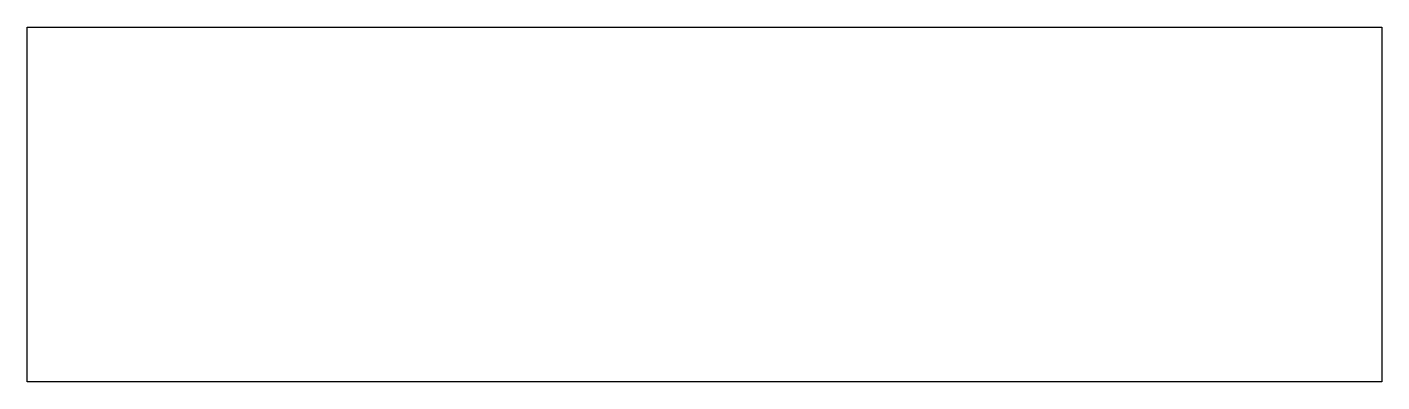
# Model space of a CAD drawing. Extents: x -219 to 0, y -36 to 21.
import ezdxf

# ---------------------------------------------------------------- set-up
doc = ezdxf.new("R2010")
doc.units = 0

msp = doc.modelspace()

# ---------------------------------------------------------------- linework, layer by layer
at = {"layer": 'layer0'}
msp.add_polyline3d([(-219, 20.9, -3), (0, 20.9, -3), (0, -36.5, -3), (-219, -36.5, -3), (-219, 20.9, -3)], dxfattribs=at)

doc.saveas('drawing.dxf')
